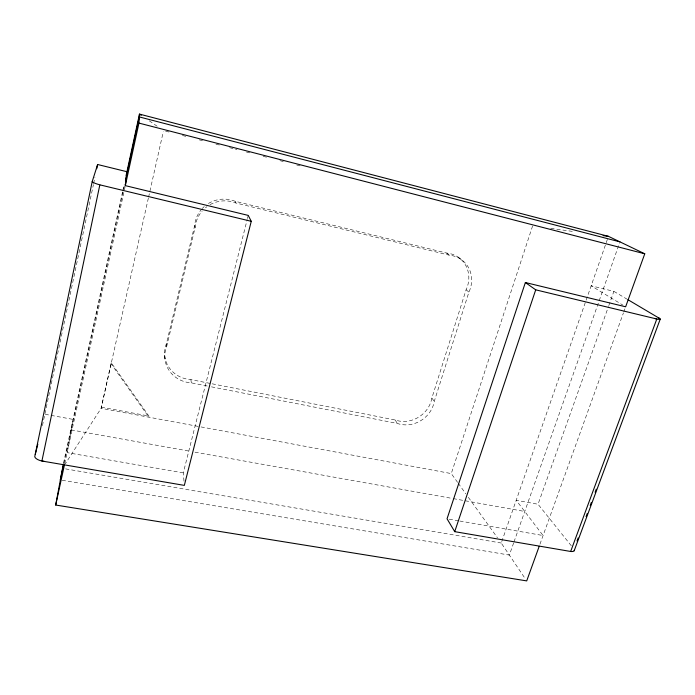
<?xml version="1.0" encoding="UTF-8"?>
<svg xmlns="http://www.w3.org/2000/svg" width="695" height="695" viewBox="0 0 695 695"><rect width="100%" height="100%" fill="white"/><g stroke="black" fill="none" stroke-linecap="round" stroke-linejoin="round"><path stroke-width="0.52" stroke-dasharray="3.48 2.61" d="M111.217 362.773L111.113 363.824L148.895 417.209L148.886 416.027L111.217 362.773L101.123 408.295L65.321 463.8M42.447 425.644L93.408 184.618M93.625 183.558L94.954 177.208M63.523 463.139L122.624 191.525M122.859 190.465L124.24 184.106M63.905 463.27L124.292 185.886M64.713 463.661L125.091 186.694M148.356 198.153L101.123 408.295L200.004 426.739M148.591 197.093L163.29 131.668M207.232 386.003L191.307 382.867A28.895 27.105 -7.3 0 1 166.67 346.527L166.479 343.538L194.643 225.562A29.433 28.947 -2.1 0 1 201.663 209.195M166.67 346.527L195.104 227.543A29.703 29.199 -3 0 1 202.184 211.028M183.993 481.209L183.298 472.869L247.177 219.603M247.446 218.551L248.237 215.407M212.184 383.814L395.203 420.006A26.862 24.342 -33.5 0 0 431.856 398.079L466.11 289.737A27.913 25.767 -46.6 0 0 446.59 253.058L235.101 201.255A29.433 28.947 -2.1 0 0 207.101 204.356M211.48 386.846L397.314 423.446A27.088 24.507 -33.5 0 0 434.288 401.328L468.908 292.143A28.156 25.967 -46.5 0 0 449.265 255.187L446.59 253.058M457.597 482.373L451.272 473.582L532.622 225.884M607.387 239.375L501.251 543.03L525.516 579.117M513.648 542.908L509.348 555.079L60.274 479.95M514.005 541.891L619.593 242.885M571.29 545.766L538.043 504.249L608.429 306.643M608.794 305.618L613.876 291.361L591.167 285.784L622.92 305.148M539.954 544.211L623.432 312.898M623.789 311.916L624.909 308.823M550.779 228.394L574.279 231.635M65.599 468.89L501.251 543.03L499.983 541.266M183.298 472.869L67.12 452.627L73.044 419.389L45.279 414.324M449.178 519.174L458.778 520.85M459.847 521.033L543.09 535.532L516.194 500.261L538.043 504.249M71.168 429.901L190.699 451.394M194.974 452.167L452.176 498.419M453.244 498.61L524.751 511.477M101.253 407.131L148.886 416.027M201.072 426.93L451.272 473.582M166.479 343.538A28.634 26.888 -7.1 0 0 190.899 379.6L211.115 383.605M210.029 204.686A29.703 29.199 -3 0 1 235.935 203.01L449.265 255.187M165.627 131.155L169.823 132.241M182.403 135.49L186.599 136.567M199.178 139.817L203.374 140.903M215.963 144.143L220.15 145.229M229.593 147.67L236.934 149.564M246.369 151.996L250.565 153.082M263.144 156.323L267.34 157.409M279.92 160.658L284.116 161.744M296.695 164.984L300.892 166.07M613.876 291.361L626.925 299.093M149.277 120.826L158.182 126.942M457.988 257.028L460.75 259.183M466.11 289.737L468.908 292.143M431.856 398.079L434.288 401.328M458.231 483.251L465.824 493.798M468.352 497.316L497.455 537.756M395.203 420.006L397.314 423.446M235.101 201.255L235.935 203.01M194.643 225.562L195.104 227.543M190.899 379.6L191.307 382.867M164.75 355.901L164.924 358.994M202.271 208.517A29.433 28.947 -2.1 0 1 204.226 206.606M205.477 207.822A29.703 29.199 -3 0 1 206.928 206.684"/><path stroke-width="1.04" d="M125.309 185.687L138.948 123.093L139.469 114.102L608.446 236.343L644.76 253.797L625.639 306.79L525.368 282.526L447.041 518.8L454.721 531.649L570.951 551.517A8.088 2.849 22.1 0 0 574.339 550.327M539.216 546.253L526.714 580.898L55.696 505.039L63.314 464.104M92.209 181.595L92.227 181.673A9.921 1.555 13.5 0 0 99.837 184.835L41.909 461.011L184.34 485.388L251.26 221.314L248.237 215.407L125.317 185.635L126.933 171.708L97.621 164.507L92.209 181.595L34.75 456.624A9.209 3.753 9.1 0 0 41.518 460.933L44.332 461.428M96.735 168.746L97.621 164.507M126.09 175.618L139.469 114.102L141.259 115.327M60.274 479.95L63.679 464.312M125.448 180.587L139.304 116.925L619.949 241.877M55.696 505.039L64.487 464.729M35.254 454.461L37.825 444.166M454.721 531.649L535.715 289.832L525.368 282.526M570.656 551.482L656.81 319.005L535.715 289.832M577.024 541.023L578.153 537.973M586.076 516.637L587.206 513.588M590.229 505.456L591.358 502.407M595.129 492.251L596.267 489.202M574.183 550.744L660.25 319.092M603.104 235.614L608.446 236.343M100.254 184.94L251.26 221.314M654.89 318.545L657.114 319.075A8.635 1.164 18.2 0 0 659.798 318.571L658.608 317.858M138.948 123.093L644.76 253.797M627.854 299.641L659.651 318.484"/></g></svg>
